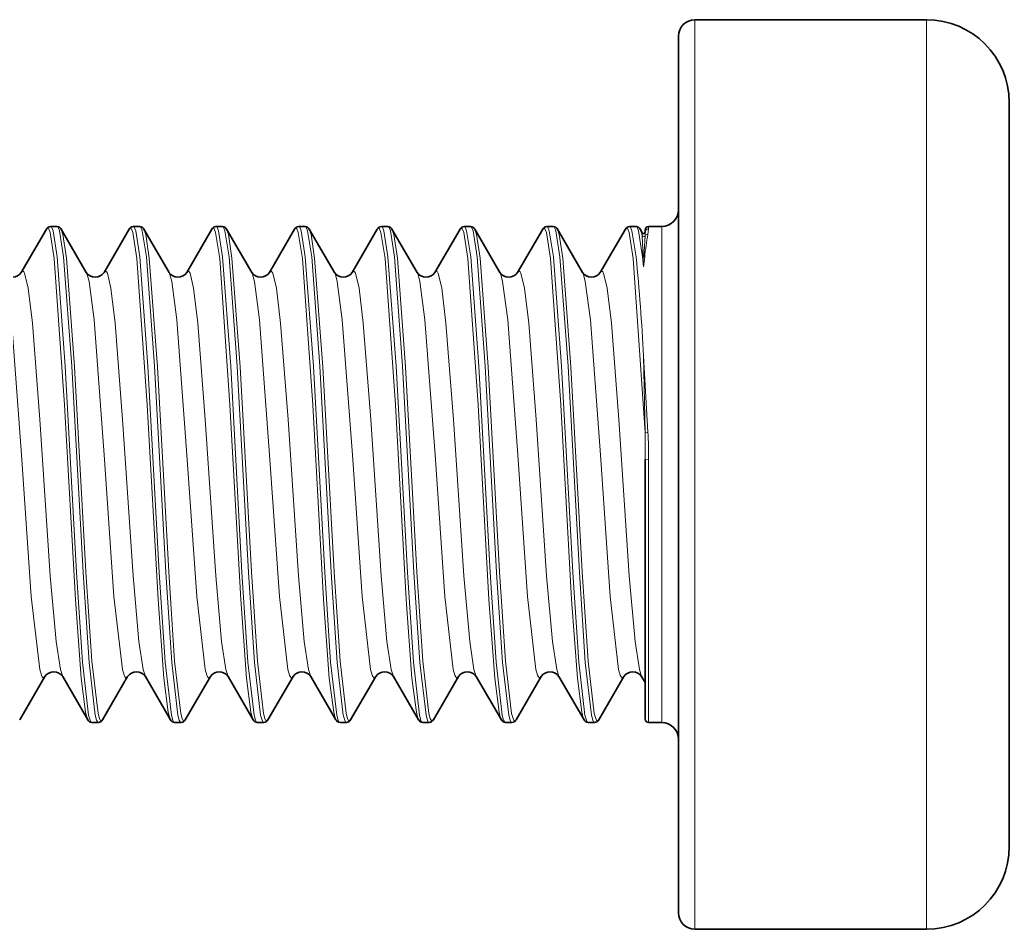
# Model space of a CAD drawing. Extents: x 155 to 1176, y 87 to 946.
# Drawn here: x 573.85 to 579.83, y 370.95 to 376.45 of the extents above; entities that cross this region are included whole.
import ezdxf

# ---------------------------------------------------------------- set-up
doc = ezdxf.new("R2010")
doc.units = 0

msp = doc.modelspace()

# ---------------------------------------------------------------- linework, layer by layer
at = {"color": 7, "lineweight": 13, "ltscale": 0.008416}
for p, q in [((577.9324, 376.1172), (577.9324, 376.4538)), ((579.3323, 376.1172), (579.3323, 376.4538))]:
    msp.add_line(p, q, dxfattribs=at)
at = {"color": 7, "lineweight": 35, "ltscale": 0.034999}
for p, q in [((577.9324, 376.4538), (579.3323, 376.4538)), ((577.9324, 370.9538), (579.3323, 370.9538))]:
    msp.add_line(p, q, dxfattribs=at)
at = {"color": 7, "lineweight": 35, "ltscale": 0.00811}
msp.add_line((577.8323, 376.0294), (577.8323, 376.3538), dxfattribs=at)
at = {"color": 7, "lineweight": 13, "ltscale": 0.129084}
for p, q in [((577.9324, 370.9538), (577.9324, 376.1172)), ((579.3323, 370.9538), (579.3323, 376.1172))]:
    msp.add_line(p, q, dxfattribs=at)
at = {"color": 7, "lineweight": 35, "ltscale": 0.12439}
msp.add_line((577.8323, 371.0538), (577.8323, 376.0294), dxfattribs=at)
at = {"color": 7, "lineweight": 35, "ltscale": 0.006886}
msp.add_line((579.8323, 375.6784), (579.8323, 375.9538), dxfattribs=at)
at = {"color": 7, "lineweight": 35, "ltscale": 0.105614}
msp.add_line((579.8323, 371.4538), (579.8323, 375.6784), dxfattribs=at)
at = {"color": 7, "lineweight": 35, "ltscale": 0.007572}
for p, q in [((574.0123, 375.1874), (573.8602, 374.9255)), ((574.5123, 375.1874), (574.3602, 374.9255)), ((575.0123, 375.1874), (574.8602, 374.9255)), ((575.5123, 375.1874), (575.3602, 374.9255)), ((576.0123, 375.1874), (575.8602, 374.9255)), ((576.5123, 375.1874), (576.3602, 374.9255)), ((577.0123, 375.1874), (576.8602, 374.9255)), ((577.5123, 375.1874), (577.3602, 374.9255)), ((574.2623, 372.2202), (574.1102, 372.4821)), ((574.7623, 372.2202), (574.6102, 372.4821)), ((575.2623, 372.2202), (575.1102, 372.4821)), ((575.7623, 372.2202), (575.6102, 372.4821)), ((576.2623, 372.2202), (576.1102, 372.4821)), ((576.7623, 372.2202), (576.6102, 372.4821)), ((577.2623, 372.2202), (577.1102, 372.4821))]:
    msp.add_line(p, q, dxfattribs=at)
at = {"color": 7, "lineweight": 35, "ltscale": 0.000987244}
for p, q in [((574.0369, 375.2038), (574.0764, 375.2038)), ((574.5369, 375.2038), (574.5764, 375.2038)), ((575.0369, 375.2038), (575.0764, 375.2038)), ((575.5369, 375.2038), (575.5764, 375.2038)), ((576.0369, 375.2038), (576.0764, 375.2038)), ((576.5369, 375.2038), (576.5764, 375.2038)), ((577.0369, 375.2038), (577.0764, 375.2038)), ((577.5369, 375.2038), (577.5764, 375.2038)), ((574.2869, 372.2038), (574.3264, 372.2038)), ((574.7869, 372.2038), (574.8264, 372.2038)), ((575.2869, 372.2038), (575.3264, 372.2038)), ((575.7869, 372.2038), (575.8264, 372.2038)), ((576.2869, 372.2038), (576.3264, 372.2038)), ((576.7869, 372.2038), (576.8264, 372.2038)), ((577.2869, 372.2038), (577.3264, 372.2038))]:
    msp.add_line(p, q, dxfattribs=at)
at = {"color": 7, "lineweight": 35, "ltscale": 0.007571}
for p, q in [((574.101, 375.1874), (574.253, 374.9255)), ((574.601, 375.1874), (574.753, 374.9255)), ((575.101, 375.1874), (575.253, 374.9255)), ((575.601, 375.1874), (575.753, 374.9255)), ((576.101, 375.1874), (576.253, 374.9255)), ((576.601, 375.1874), (576.753, 374.9255)), ((577.101, 375.1874), (577.253, 374.9255)), ((577.351, 372.2202), (577.503, 372.4821))]:
    msp.add_line(p, q, dxfattribs=at)
at = {"color": 7, "lineweight": 35, "ltscale": 0.000633093}
msp.add_line((577.601, 375.1874), (577.6137, 375.1655), dxfattribs=at)
at = {"color": 7, "lineweight": 13, "ltscale": 0.000469971}
msp.add_line((577.6137, 375.1467), (577.6137, 375.1655), dxfattribs=at)
at = {"color": 7, "lineweight": 13, "ltscale": 0.000550341}
msp.add_line((577.6323, 375.1687), (577.631, 375.1467), dxfattribs=at)
at = {"color": 7, "lineweight": 35, "ltscale": 0.000377655}
msp.add_line((577.6323, 375.1687), (577.6323, 375.1838), dxfattribs=at)
at = {"color": 7, "lineweight": 13, "ltscale": 0.000813448}
msp.add_line((577.6523, 375.1885), (577.6483, 375.1562), dxfattribs=at)
at = {"color": 7, "lineweight": 13, "ltscale": 0.000382996}
msp.add_line((577.6523, 375.1885), (577.6523, 375.2038), dxfattribs=at)
at = {"color": 7, "lineweight": 35, "ltscale": 0.002}
for p, q in [((577.6523, 375.2038), (577.7324, 375.2038)), ((577.6523, 372.2038), (577.7324, 372.2038))]:
    msp.add_line(p, q, dxfattribs=at)
at = {"color": 7, "lineweight": 13, "ltscale": 0.004591}
msp.add_line((577.7324, 375.0202), (577.7324, 375.2038), dxfattribs=at)
at = {"color": 7, "lineweight": 13, "ltscale": 0.003175}
for p, q in [((577.6202, 375.0199), (577.6137, 375.1467)), ((577.631, 375.1467), (577.6245, 375.0199))]:
    msp.add_line(p, q, dxfattribs=at)
at = {"color": 7, "lineweight": 13, "ltscale": 0.026413}
msp.add_line((577.631, 373.9569), (577.5594, 375.011), dxfattribs=at)
at = {"color": 7, "lineweight": 13, "ltscale": 0.001525}
for p in [(577.6161, 375.0202), (577.6286, 375.0202)]:
    msp.add_line(p, (577.6224, 374.9595), dxfattribs=at)
at = {"color": 7, "lineweight": 13, "ltscale": 0.000105286}
msp.add_line((577.6202, 375.0199), (577.6245, 375.0199), dxfattribs=at)
at = {"color": 7, "lineweight": 13, "ltscale": 0.001511}
msp.add_line((577.6202, 375.0199), (577.6224, 374.9595), dxfattribs=at)
at = {"color": 7, "lineweight": 13, "ltscale": 0.000103987}
msp.add_line((577.6245, 375.0199), (577.6286, 375.0202), dxfattribs=at)
at = {"color": 7, "lineweight": 13, "ltscale": 0.070409}
msp.add_line((577.7324, 372.2038), (577.7324, 375.0202), dxfattribs=at)
at = {"color": 7, "lineweight": 13, "ltscale": 0.011519}
msp.add_line((577.6224, 374.4195), (577.6483, 373.9595), dxfattribs=at)
at = {"color": 7, "lineweight": 13, "ltscale": 0.011568}
msp.add_line((577.631, 373.9569), (577.6224, 374.4195), dxfattribs=at)
at = {"color": 7, "lineweight": 13, "ltscale": 0.000438289}
msp.add_line((577.631, 373.9569), (577.6483, 373.9595), dxfattribs=at)
at = {"color": 7, "lineweight": 13, "ltscale": 0.004046}
msp.add_line((577.631, 373.9569), (577.6323, 373.795), dxfattribs=at)
at = {"color": 7, "lineweight": 13, "ltscale": 0.037763}
msp.add_line((577.631, 373.9569), (577.631, 372.4464), dxfattribs=at)
at = {"color": 7, "lineweight": 13, "ltscale": 0.000501418}
msp.add_line((577.6323, 373.795), (577.6523, 373.7963), dxfattribs=at)
at = {"color": 7, "lineweight": 35, "ltscale": 0.039281}
msp.add_line((577.6323, 372.2238), (577.6323, 373.795), dxfattribs=at)
at = {"color": 7, "lineweight": 13, "ltscale": 0.039812}
msp.add_line((577.6523, 372.2038), (577.6523, 373.7963), dxfattribs=at)
at = {"color": 7, "lineweight": 35, "ltscale": 0.00757}
for p, q in [((573.851, 372.2202), (574.003, 372.4821)), ((574.351, 372.2202), (574.503, 372.4821)), ((574.851, 372.2202), (575.003, 372.4821)), ((575.351, 372.2202), (575.503, 372.4821)), ((575.851, 372.2202), (576.003, 372.4821)), ((576.351, 372.2202), (576.503, 372.4821)), ((576.851, 372.2202), (577.003, 372.4821))]:
    msp.add_line(p, q, dxfattribs=at)
at = {"color": 7, "lineweight": 35, "ltscale": 0.001033}
msp.add_line((577.631, 372.4464), (577.6102, 372.4821), dxfattribs=at)
at = {"color": 7, "lineweight": 35, "ltscale": 0.000130284}
msp.add_line((577.631, 372.4464), (577.6323, 372.4413), dxfattribs=at)
at = {"color": 7, "lineweight": 13}
for points in [[(574.0594, 375.011), (574.0345, 375.1677), (574.0259, 375.189), (574.0231, 375.1924), (574.0217, 375.1933), (574.0196, 375.1938)], [(574.0767, 375.0202), (574.0518, 375.1777), (574.0433, 375.1991), (574.0404, 375.2024), (574.0389, 375.2033), (574.0369, 375.2038)], [(574.1161, 375.0202), (574.0912, 375.1775), (574.0827, 375.1989), (574.0798, 375.2023), (574.0784, 375.2033), (574.0764, 375.2038)], [(574.1334, 375.0118), (574.112, 375.1544), (574.101, 375.1874)], [(574.5594, 375.011), (574.5345, 375.1677), (574.5259, 375.189), (574.5231, 375.1924), (574.5217, 375.1933), (574.5196, 375.1938)], [(574.5767, 375.0202), (574.5518, 375.1777), (574.5433, 375.1991), (574.5404, 375.2024), (574.5389, 375.2033), (574.5369, 375.2038)], [(574.6161, 375.0202), (574.5912, 375.1775), (574.5827, 375.1989), (574.5798, 375.2023), (574.5784, 375.2033), (574.5764, 375.2038)], [(574.6334, 375.0118), (574.612, 375.1544), (574.601, 375.1874)], [(575.0594, 375.011), (575.0345, 375.1677), (575.0259, 375.189), (575.0231, 375.1924), (575.0217, 375.1933), (575.0196, 375.1938)], [(575.0767, 375.0202), (575.0518, 375.1777), (575.0433, 375.1991), (575.0404, 375.2024), (575.0389, 375.2033), (575.0369, 375.2038)], [(575.1161, 375.0202), (575.0912, 375.1775), (575.0827, 375.1989), (575.0798, 375.2023), (575.0784, 375.2033), (575.0764, 375.2038)], [(575.1334, 375.0118), (575.112, 375.1544), (575.101, 375.1874)], [(575.5594, 375.011), (575.5345, 375.1677), (575.5259, 375.189), (575.5231, 375.1924), (575.5217, 375.1933), (575.5196, 375.1938)], [(575.5767, 375.0202), (575.5518, 375.1777), (575.5433, 375.1991), (575.5404, 375.2024), (575.5389, 375.2033), (575.5369, 375.2038)], [(575.6161, 375.0202), (575.5912, 375.1775), (575.5827, 375.1989), (575.5798, 375.2023), (575.5784, 375.2033), (575.5764, 375.2038)], [(575.6334, 375.0118), (575.612, 375.1544), (575.601, 375.1874)], [(576.0594, 375.011), (576.0345, 375.1677), (576.0259, 375.189), (576.0231, 375.1924), (576.0217, 375.1933), (576.0196, 375.1938)], [(576.0767, 375.0202), (576.0518, 375.1777), (576.0433, 375.1991), (576.0404, 375.2024), (576.0389, 375.2033), (576.0369, 375.2038)], [(576.1161, 375.0202), (576.0912, 375.1775), (576.0827, 375.1989), (576.0798, 375.2023), (576.0784, 375.2033), (576.0764, 375.2038)], [(576.1334, 375.0118), (576.112, 375.1544), (576.101, 375.1874)], [(576.5594, 375.011), (576.5345, 375.1677), (576.5259, 375.189), (576.5231, 375.1924), (576.5217, 375.1933), (576.5196, 375.1938)], [(576.5767, 375.0202), (576.5518, 375.1777), (576.5433, 375.1991), (576.5404, 375.2024), (576.5389, 375.2033), (576.5369, 375.2038)], [(576.6161, 375.0202), (576.5912, 375.1775), (576.5827, 375.1989), (576.5798, 375.2023), (576.5784, 375.2033), (576.5764, 375.2038)], [(576.6334, 375.0118), (576.612, 375.1544), (576.601, 375.1874)], [(577.0594, 375.011), (577.0345, 375.1677), (577.0259, 375.189), (577.0231, 375.1924), (577.0217, 375.1933), (577.0196, 375.1938)], [(577.0767, 375.0202), (577.0518, 375.1777), (577.0433, 375.1991), (577.0404, 375.2024), (577.0389, 375.2033), (577.0369, 375.2038)], [(577.1161, 375.0202), (577.0912, 375.1775), (577.0827, 375.1989), (577.0798, 375.2023), (577.0784, 375.2033), (577.0764, 375.2038)], [(577.1334, 375.0118), (577.112, 375.1544), (577.101, 375.1874)], [(577.5594, 375.011), (577.5345, 375.1678), (577.5259, 375.1891), (577.5231, 375.1924), (577.5217, 375.1933), (577.5196, 375.1938)], [(577.5767, 375.0202), (577.5518, 375.1778), (577.5432, 375.1991), (577.5404, 375.2024), (577.5389, 375.2033), (577.5369, 375.2038)], [(577.6161, 375.0202), (577.5912, 375.1776), (577.5827, 375.199), (577.5798, 375.2023), (577.5764, 375.2038)], [(574.2623, 372.2202), (574.2576, 372.2306), (574.2485, 372.2658), (574.222, 372.4719), (574.1869, 372.9481), (574.1217, 374.1261), (574.0594, 375.011)], [(574.2869, 372.2038), (574.2847, 372.2044), (574.2833, 372.2054), (574.2803, 372.209), (574.276, 372.218), (574.2673, 372.249), (574.2303, 372.5684), (574.1942, 373.1119), (574.1259, 374.3596), (574.0767, 375.0202)], [(574.3264, 372.2038), (574.3242, 372.2043), (574.3227, 372.2053), (574.3198, 372.2088), (574.3154, 372.2177), (574.3068, 372.2486), (574.2697, 372.5675), (574.2336, 373.111), (574.1653, 374.3592), (574.1161, 375.0202)], [(574.3436, 372.2138), (574.3414, 372.2144), (574.34, 372.2154), (574.3371, 372.2188), (574.3328, 372.2278), (574.3241, 372.2585), (574.287, 372.5758), (574.251, 373.1157), (574.1826, 374.3559), (574.1334, 375.0118)], [(574.7623, 372.2202), (574.7576, 372.2306), (574.7485, 372.2658), (574.722, 372.4719), (574.6869, 372.9481), (574.6217, 374.1261), (574.5594, 375.011)], [(574.7869, 372.2038), (574.7847, 372.2044), (574.7833, 372.2054), (574.7803, 372.209), (574.776, 372.218), (574.7673, 372.249), (574.7303, 372.5684), (574.6942, 373.1119), (574.6259, 374.3596), (574.5767, 375.0202)], [(574.8264, 372.2038), (574.8242, 372.2043), (574.8227, 372.2053), (574.8198, 372.2088), (574.8154, 372.2177), (574.8068, 372.2486), (574.7697, 372.5675), (574.7336, 373.111), (574.6653, 374.3592), (574.6161, 375.0202)], [(574.8436, 372.2138), (574.8414, 372.2144), (574.84, 372.2154), (574.8371, 372.2188), (574.8328, 372.2278), (574.8241, 372.2585), (574.787, 372.5758), (574.751, 373.1157), (574.6826, 374.3559), (574.6334, 375.0118)], [(575.2623, 372.2202), (575.2576, 372.2306), (575.2485, 372.2658), (575.222, 372.4719), (575.1869, 372.9481), (575.1217, 374.1261), (575.0594, 375.011)], [(575.2869, 372.2038), (575.2847, 372.2044), (575.2833, 372.2054), (575.2803, 372.209), (575.276, 372.218), (575.2673, 372.249), (575.2303, 372.5684), (575.1942, 373.1119), (575.1259, 374.3596), (575.0767, 375.0202)], [(575.3264, 372.2038), (575.3242, 372.2043), (575.3227, 372.2053), (575.3198, 372.2088), (575.3154, 372.2177), (575.3068, 372.2486), (575.2697, 372.5675), (575.2336, 373.111), (575.1653, 374.3592), (575.1161, 375.0202)], [(575.3436, 372.2138), (575.3414, 372.2144), (575.34, 372.2154), (575.3371, 372.2188), (575.3328, 372.2278), (575.3241, 372.2585), (575.287, 372.5758), (575.251, 373.1157), (575.1826, 374.3559), (575.1334, 375.0118)], [(575.7623, 372.2202), (575.7576, 372.2306), (575.7485, 372.2658), (575.722, 372.4719), (575.6869, 372.9481), (575.6217, 374.1261), (575.5594, 375.011)], [(575.7869, 372.2038), (575.7847, 372.2044), (575.7833, 372.2054), (575.7803, 372.209), (575.776, 372.218), (575.7673, 372.249), (575.7303, 372.5684), (575.6942, 373.1119), (575.6259, 374.3596), (575.5767, 375.0202)], [(575.8264, 372.2038), (575.8242, 372.2043), (575.8227, 372.2053), (575.8198, 372.2088), (575.8154, 372.2177), (575.8068, 372.2486), (575.7697, 372.5675), (575.7336, 373.111), (575.6653, 374.3592), (575.6161, 375.0202)], [(575.8436, 372.2138), (575.8414, 372.2144), (575.84, 372.2154), (575.8371, 372.2188), (575.8328, 372.2278), (575.8241, 372.2585), (575.787, 372.5758), (575.751, 373.1157), (575.6826, 374.3559), (575.6334, 375.0118)], [(576.2623, 372.2202), (576.2576, 372.2306), (576.2485, 372.2658), (576.222, 372.4719), (576.1869, 372.9481), (576.1217, 374.1261), (576.0594, 375.011)], [(576.2869, 372.2038), (576.2847, 372.2044), (576.2833, 372.2054), (576.2803, 372.209), (576.276, 372.218), (576.2673, 372.249), (576.2303, 372.5684), (576.1942, 373.1119), (576.1259, 374.3596), (576.0767, 375.0202)], [(576.3264, 372.2038), (576.3242, 372.2043), (576.3227, 372.2053), (576.3198, 372.2088), (576.3154, 372.2177), (576.3068, 372.2486), (576.2697, 372.5675), (576.2336, 373.111), (576.1653, 374.3592), (576.1161, 375.0202)], [(576.3436, 372.2138), (576.3414, 372.2144), (576.34, 372.2154), (576.3371, 372.2188), (576.3328, 372.2278), (576.3241, 372.2585), (576.287, 372.5758), (576.251, 373.1157), (576.1826, 374.3559), (576.1334, 375.0118)], [(576.7623, 372.2202), (576.7576, 372.2306), (576.7485, 372.2658), (576.722, 372.4719), (576.6869, 372.9481), (576.6217, 374.1261), (576.5594, 375.011)], [(576.7869, 372.2038), (576.7847, 372.2044), (576.7833, 372.2054), (576.7803, 372.209), (576.776, 372.218), (576.7673, 372.249), (576.7303, 372.5684), (576.6942, 373.1119), (576.6259, 374.3596), (576.5767, 375.0202)], [(576.8264, 372.2038), (576.8242, 372.2043), (576.8227, 372.2053), (576.8198, 372.2088), (576.8154, 372.2177), (576.8068, 372.2486), (576.7697, 372.5675), (576.7336, 373.111), (576.6653, 374.3592), (576.6161, 375.0202)], [(576.8436, 372.2138), (576.8414, 372.2144), (576.84, 372.2154), (576.8371, 372.2188), (576.8328, 372.2278), (576.8241, 372.2585), (576.787, 372.5758), (576.751, 373.1157), (576.6826, 374.3559), (576.6334, 375.0118)], [(577.2623, 372.2202), (577.2576, 372.2306), (577.2485, 372.2658), (577.222, 372.4719), (577.1869, 372.9481), (577.1217, 374.1261), (577.0594, 375.011)], [(577.2869, 372.2038), (577.2847, 372.2044), (577.2833, 372.2054), (577.2803, 372.209), (577.276, 372.218), (577.2673, 372.249), (577.2303, 372.5684), (577.1942, 373.1119), (577.1259, 374.3596), (577.0767, 375.0202)], [(577.3264, 372.2038), (577.3242, 372.2043), (577.3227, 372.2053), (577.3198, 372.2088), (577.3154, 372.2177), (577.3068, 372.2486), (577.2697, 372.5675), (577.2336, 373.111), (577.1653, 374.3592), (577.1161, 375.0202)], [(577.3436, 372.2138), (577.3414, 372.2144), (577.34, 372.2154), (577.3371, 372.2188), (577.3328, 372.2278), (577.3241, 372.2585), (577.287, 372.5758), (577.251, 373.1157), (577.1826, 374.3559), (577.1334, 375.0118)], [(573.753, 374.9255), (573.7586, 374.9129), (573.7696, 374.8708), (573.8004, 374.6385), (573.8613, 373.8237), (573.9203, 372.9666), (573.9712, 372.525), (573.9813, 372.4904), (573.9865, 372.4802), (573.9899, 372.4762), (573.9916, 372.4751), (573.9941, 372.4744)], [(573.8691, 374.9332), (573.8729, 374.9318), (573.8754, 374.9294), (573.8802, 374.9211), (573.9019, 374.8301), (573.9273, 374.6189), (573.9724, 374.036), (574.0356, 373.0907), (574.0707, 372.6945), (574.0966, 372.5235), (574.1102, 372.4821)], [(574.253, 374.9255), (574.2586, 374.9129), (574.2696, 374.8708), (574.3004, 374.6385), (574.3613, 373.8237), (574.4203, 372.9666), (574.4712, 372.525), (574.4813, 372.4904), (574.4865, 372.4802), (574.4899, 372.4762), (574.4916, 372.4751), (574.4941, 372.4744)], [(574.3691, 374.9332), (574.3729, 374.9318), (574.3754, 374.9294), (574.3802, 374.9211), (574.4019, 374.8301), (574.4273, 374.6189), (574.4724, 374.036), (574.5356, 373.0907), (574.5707, 372.6945), (574.5966, 372.5235), (574.6102, 372.4821)], [(574.753, 374.9255), (574.7586, 374.9129), (574.7696, 374.8708), (574.8004, 374.6385), (574.8613, 373.8237), (574.9203, 372.9666), (574.9712, 372.525), (574.9813, 372.4904), (574.9865, 372.4802), (574.9899, 372.4762), (574.9916, 372.4751), (574.9941, 372.4744)], [(574.8691, 374.9332), (574.8729, 374.9318), (574.8754, 374.9294), (574.8802, 374.9211), (574.9019, 374.8301), (574.9273, 374.6189), (574.9724, 374.036), (575.0356, 373.0907), (575.0707, 372.6945), (575.0966, 372.5235), (575.1102, 372.4821)], [(575.253, 374.9255), (575.2586, 374.9129), (575.2696, 374.8708), (575.3004, 374.6385), (575.3613, 373.8237), (575.4203, 372.9666), (575.4712, 372.525), (575.4813, 372.4904), (575.4865, 372.4802), (575.4899, 372.4762), (575.4916, 372.4751), (575.4941, 372.4744)], [(575.3691, 374.9332), (575.3729, 374.9318), (575.3754, 374.9294), (575.3802, 374.9211), (575.4019, 374.8301), (575.4273, 374.6189), (575.4724, 374.036), (575.5356, 373.0907), (575.5707, 372.6945), (575.5966, 372.5235), (575.6102, 372.4821)], [(575.753, 374.9255), (575.7586, 374.9129), (575.7696, 374.8708), (575.8004, 374.6385), (575.8613, 373.8237), (575.9203, 372.9666), (575.9712, 372.525), (575.9813, 372.4904), (575.9865, 372.4802), (575.9899, 372.4762), (575.9916, 372.4751), (575.9941, 372.4744)], [(575.8691, 374.9332), (575.8729, 374.9318), (575.8754, 374.9294), (575.8802, 374.9211), (575.9019, 374.8301), (575.9273, 374.6189), (575.9724, 374.036), (576.0356, 373.0907), (576.0707, 372.6945), (576.0966, 372.5235), (576.1102, 372.4821)], [(576.253, 374.9255), (576.2586, 374.9129), (576.2696, 374.8708), (576.3004, 374.6385), (576.3613, 373.8237), (576.4203, 372.9666), (576.4712, 372.525), (576.4813, 372.4904), (576.4865, 372.4802), (576.4899, 372.4762), (576.4916, 372.4751), (576.4941, 372.4744)], [(576.3691, 374.9332), (576.3729, 374.9318), (576.3754, 374.9294), (576.3802, 374.9211), (576.4019, 374.8301), (576.4273, 374.6189), (576.4724, 374.036), (576.5356, 373.0907), (576.5707, 372.6945), (576.5966, 372.5235), (576.6102, 372.4821)], [(576.753, 374.9255), (576.7586, 374.9129), (576.7696, 374.8708), (576.8004, 374.6385), (576.8613, 373.8237), (576.9203, 372.9666), (576.9712, 372.525), (576.9813, 372.4904), (576.9865, 372.4802), (576.9899, 372.4762), (576.9916, 372.4751), (576.9941, 372.4744)], [(576.8691, 374.9332), (576.8729, 374.9318), (576.8754, 374.9294), (576.8802, 374.9211), (576.9019, 374.8301), (576.9273, 374.6189), (576.9724, 374.036), (577.0356, 373.0907), (577.0707, 372.6945), (577.0966, 372.5235), (577.1102, 372.4821)], [(577.253, 374.9255), (577.2586, 374.9129), (577.2696, 374.8708), (577.3004, 374.6385), (577.3613, 373.8237), (577.4203, 372.9666), (577.4712, 372.525), (577.4813, 372.4904), (577.4865, 372.4802), (577.4899, 372.4762), (577.4916, 372.4751), (577.4941, 372.4744)], [(577.3691, 374.9332), (577.3729, 374.9318), (577.3754, 374.9294), (577.3802, 374.9211), (577.4019, 374.8301), (577.4273, 374.6189), (577.4724, 374.036), (577.5356, 373.0907), (577.5707, 372.6945), (577.5966, 372.5235), (577.6102, 372.4821)]]:
    msp.add_lwpolyline(points, dxfattribs=at)
at = {"color": 7, "lineweight": 35}
for centre, radius, start, end in [((577.9324, 376.3538), 0.1, 90.03362, 179.96639), ((579.3323, 375.9538), 0.5, 0, 90), ((577.7323, 375.3039), 0.1, 270.03362, 359.96638), ((574.0386, 375.1749), 0.0291, 93.40937, 154.52716), ((574.0746, 375.1749), 0.0291, 25.43423, 86.58162), ((574.5386, 375.1749), 0.0291, 93.40937, 154.52716), ((574.5746, 375.1749), 0.0291, 25.43423, 86.58162), ((575.0386, 375.1749), 0.0291, 93.40937, 154.52716), ((575.0746, 375.1749), 0.0291, 25.43423, 86.58162), ((575.5386, 375.1749), 0.0291, 93.40937, 154.52716), ((575.5746, 375.1749), 0.0291, 25.43423, 86.58162), ((576.0386, 375.1749), 0.0291, 93.40937, 154.52716), ((576.0746, 375.1749), 0.0291, 25.43423, 86.58162), ((576.5386, 375.1749), 0.0291, 93.40937, 154.52716), ((576.5746, 375.1749), 0.0291, 25.43423, 86.58162), ((577.0386, 375.1749), 0.0291, 93.40937, 154.52716), ((577.0746, 375.1749), 0.0291, 25.43423, 86.58162), ((577.5386, 375.1749), 0.0291, 93.40935, 154.52716), ((577.5746, 375.1749), 0.0291, 25.46969, 86.58791), ((577.6224, 375.1705), 0.01, 210.10899, 0), ((577.6523, 375.1838), 0.02, 90.03362, 179.96637), ((573.8076, 374.9604), 0.0632, 269.08201, 326.47445), ((574.3056, 374.9604), 0.0632, 213.52554, 270.91799), ((574.3076, 374.9604), 0.0632, 269.08201, 326.47445), ((574.8056, 374.9604), 0.0632, 213.52556, 270.91799), ((574.8076, 374.9604), 0.0632, 269.08201, 326.47445), ((575.3056, 374.9604), 0.0632, 213.52556, 270.91799), ((575.3076, 374.9604), 0.0632, 269.08201, 326.47445), ((575.8056, 374.9604), 0.0632, 213.52554, 270.91799), ((575.8076, 374.9604), 0.0632, 269.08201, 326.47445), ((576.3056, 374.9604), 0.0632, 213.52554, 270.91799), ((576.3076, 374.9604), 0.0632, 269.08201, 326.47445), ((576.8056, 374.9604), 0.0632, 213.52554, 270.91799), ((576.8076, 374.9604), 0.0632, 269.08201, 326.47445), ((577.3056, 374.9604), 0.0632, 213.52554, 270.91799), ((577.3076, 374.9604), 0.0632, 269.08201, 326.47445), ((574.0556, 372.4472), 0.0632, 89.08201, 146.47446), ((574.0576, 372.4472), 0.0632, 33.52555, 90.91799), ((574.5556, 372.4472), 0.0632, 89.08201, 146.47446), ((574.5576, 372.4472), 0.0632, 33.52555, 90.91799), ((575.0556, 372.4472), 0.0632, 89.08201, 146.47446), ((575.0576, 372.4472), 0.0632, 33.52555, 90.91799), ((575.5556, 372.4472), 0.0632, 89.08201, 146.47444), ((575.5576, 372.4472), 0.0632, 33.52555, 90.91799), ((576.0556, 372.4472), 0.0632, 89.08201, 146.47444), ((576.0576, 372.4472), 0.0632, 33.52555, 90.91799), ((576.5556, 372.4472), 0.0632, 89.08201, 146.47446), ((576.5576, 372.4472), 0.0632, 33.52555, 90.91799), ((577.0556, 372.4472), 0.0632, 89.08201, 146.47444), ((577.0576, 372.4472), 0.0632, 33.52555, 90.91799), ((577.5556, 372.4472), 0.0632, 89.08242, 146.46979), ((577.5576, 372.4472), 0.0632, 33.52555, 90.91799), ((577.6523, 372.2238), 0.02, 180.03361, 269.96638), ((574.2886, 372.2327), 0.0291, 205.47284, 266.59063), ((574.3246, 372.2327), 0.0291, 273.41838, 334.56577), ((574.7886, 372.2327), 0.0291, 205.47284, 266.59063), ((574.8246, 372.2327), 0.0291, 273.41838, 334.56577), ((575.2886, 372.2327), 0.0291, 205.47284, 266.59063), ((575.3246, 372.2327), 0.0291, 273.41838, 334.56578), ((575.7886, 372.2327), 0.0291, 205.47284, 266.59063), ((575.8246, 372.2327), 0.0291, 273.41838, 334.56578), ((576.2886, 372.2327), 0.0291, 205.47284, 266.59063), ((576.3246, 372.2327), 0.0291, 273.41838, 334.56578), ((576.7886, 372.2327), 0.0291, 205.47284, 266.59063), ((576.8246, 372.2327), 0.0291, 273.41838, 334.56577), ((577.2886, 372.2327), 0.0291, 205.47284, 266.59063), ((577.3246, 372.2327), 0.0291, 273.4173, 334.5545), ((577.7323, 372.1038), 0.1, 0.03362, 89.96638), ((579.3323, 371.4538), 0.5, 270, 360), ((577.9324, 371.0539), 0.1, 180.03361, 269.96638)]:
    msp.add_arc(centre, radius, start, end, dxfattribs=at)
at = {"color": 7, "lineweight": 13}
for centre, radius, start, end in [((574.022, 375.1839), 0.0102, 103.69941, 160.15758), ((574.522, 375.1839), 0.0102, 103.69941, 160.15758), ((575.022, 375.1839), 0.0102, 103.69941, 160.15758), ((575.522, 375.1839), 0.0102, 103.6994, 160.15758), ((576.022, 375.1839), 0.0102, 103.6994, 160.15758), ((576.522, 375.1839), 0.0102, 103.6994, 160.15758), ((577.022, 375.1839), 0.0102, 103.69941, 160.15758), ((577.522, 375.1839), 0.0102, 103.6994, 160.15758), ((577.5369, 375.1838), 0.02, 90.01557, 150.09613), ((577.4553, 375.1207), 0.1604, 9.34029, 24.62403), ((579.1507, 374.8724), 1.5291, 169.30359, 174.45505), ((577.6478, 375.1364), 0.0198, 88.70045, 148.48818), ((577.6224, 375.1519), 0.0101, 210.76655, 329.23319), ((564.0154, 373.7046), 13.6253, 3.0078, 5.54103), ((573.872, 374.9212), 0.0124, 103.65804, 160.08421), ((574.372, 374.9212), 0.0124, 103.65804, 160.08421), ((574.872, 374.9212), 0.0124, 103.65804, 160.0842), ((575.372, 374.9212), 0.0124, 103.65804, 160.08421), ((575.872, 374.9212), 0.0124, 103.65804, 160.08421), ((576.372, 374.9212), 0.0124, 103.65804, 160.08421), ((576.872, 374.9212), 0.0124, 103.65804, 160.0842), ((577.372, 374.9212), 0.0124, 103.65804, 160.08421), ((574.5474, 373.8017), 3.1049, 359.89892, 2.91267), ((573.9912, 372.4864), 0.0124, 283.65803, 340.0842), ((574.4912, 372.4864), 0.0124, 283.65803, 340.0842), ((574.9912, 372.4864), 0.0124, 283.65803, 340.0842), ((575.4912, 372.4864), 0.0124, 283.65804, 340.08421), ((575.9912, 372.4864), 0.0124, 283.65804, 340.08421), ((576.4912, 372.4864), 0.0124, 283.65803, 340.08421), ((576.9912, 372.4864), 0.0124, 283.65804, 340.0842), ((577.4912, 372.4864), 0.0124, 283.66418, 340.09296), ((574.3412, 372.2237), 0.0103, 283.74382, 340.2206), ((574.8412, 372.2237), 0.0103, 283.74382, 340.22059), ((575.3412, 372.2237), 0.0103, 283.74382, 340.2206), ((575.8412, 372.2237), 0.0103, 283.74382, 340.22059), ((576.3412, 372.2237), 0.0103, 283.74381, 340.2206), ((576.8412, 372.2237), 0.0103, 283.74382, 340.22059), ((577.3264, 372.2238), 0.02, 270.01556, 330.09611), ((577.3412, 372.2237), 0.0103, 283.735, 340.20456)]:
    msp.add_arc(centre, radius, start, end, dxfattribs=at)
msp.add_ellipse((577.6523, 375.1687), major_axis=(0.02, 0), ratio=0.989793, start_param=1.570796, end_param=3.141593, dxfattribs=at)

doc.saveas('drawing.dxf')
